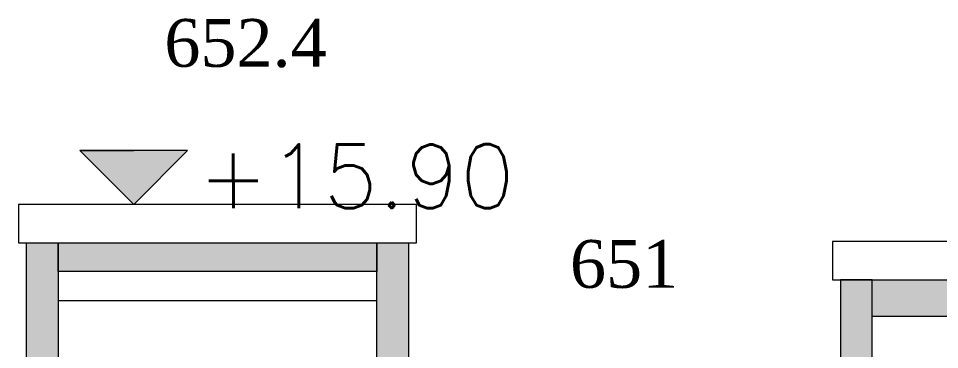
# Model space of a CAD drawing. Header units: metres. Extents: x 476297 to 476657, y 4620828 to 4621206.
# Drawn here: x 476594.28 to 476600.06, y 4621125.99 to 4621128.07 of the extents above; entities that cross this region are included whole.
import ezdxf

# ---------------------------------------------------------------- set-up
doc = ezdxf.new("R2010")
doc.units = ezdxf.units.M
doc.header["$MEASUREMENT"] = 0
for name, color, linetype in [('0_Pen_No__1', 7, 'Continuous'), ('0_Pen_No__250', 7, 'Continuous'), ('New0_Pen_No__7', 7, 'Continuous'), ('New2D Drafting - General_Pen_No__250', 7, 'Continuous'), ('NewNew_piketebi_Pen_No__7', 7, 'Continuous'), ('NewStructural - Bearing', 7, 'Continuous'), ('zoma_Pen_No__1', 7, 'Continuous')]:
    doc.layers.add(name, color=color, linetype=linetype)
doc.styles.add('GENERATED_STYLE_6', font='times.ttf')

msp = doc.modelspace()

# ---------------------------------------------------------------- hatches: boundary and pattern name
at = {"layer": '0_Pen_No__250', "linetype": 'Continuous', "lineweight": 0}
msp.add_hatch(color=142, dxfattribs=at).paths.add_polyline_path([(476594.9995, 4621126.9048), (476595.337, 4621127.2425), (476594.6618, 4621127.2423)])
at = {"layer": 'New2D Drafting - General_Pen_No__250', "linetype": 'Continuous', "lineweight": 0}
for color, points in [(7, [(476594.5251, 4621124.7727), (476594.3251, 4621124.7727), (476594.3251, 4621126.6642), (476594.5251, 4621126.6642)]), (7, [(476594.5251, 4621126.4842), (476594.5251, 4621126.6642), (476596.5253, 4621126.6642), (476596.5253, 4621126.4842)]), (7, [(476596.7253, 4621124.7727), (476596.5253, 4621124.7727), (476596.5253, 4621126.6642), (476596.7253, 4621126.6642)]), (154, [(476599.6356, 4621110.2027), (476599.6356, 4621126.4318), (476599.4356, 4621126.4318), (476599.4356, 4621110.2027)]), (7, [(476599.6355, 4621126.2018), (476599.6355, 4621126.4318), (476601.5353, 4621126.4318), (476601.5353, 4621126.2018)])]:
    msp.add_hatch(color=color, dxfattribs=at).paths.add_polyline_path(points)

# ---------------------------------------------------------------- linework, layer by layer
at = {"layer": '0_Pen_No__1', "color": 7, "linetype": 'Continuous', "lineweight": 0, "flags": 128}
for points in [[(476594.9995, 4621126.9048), (476594.6618, 4621127.2423), (476594.9994, 4621127.2424)], [(476594.9995, 4621126.9048), (476595.337, 4621127.2425), (476594.9994, 4621127.2424)], [(476596.2619, 4621126.9051), (476594.6619, 4621126.9047)]]:
    msp.add_lwpolyline(points, dxfattribs=at)
at = {"layer": '0_Pen_No__250', "color": 142, "linetype": 'Continuous', "lineweight": 0, "flags": 128}
msp.add_lwpolyline([(476594.9995, 4621126.9048), (476595.337, 4621127.2425), (476594.6618, 4621127.2423)], close=True, dxfattribs=at)
at = {"layer": 'New0_Pen_No__7', "color": 7, "linetype": 'Continuous', "lineweight": 0, "flags": 128}
msp.add_lwpolyline([(476594.5251, 4621126.3028), (476596.5254, 4621126.3028), (476596.5254, 4621126.4842), (476594.5251, 4621126.4842)], close=True, dxfattribs=at)
at = {"layer": 'New2D Drafting - General_Pen_No__250', "color": 7, "linetype": 'Continuous', "lineweight": 0, "flags": 128}
for points in [[(476594.5251, 4621124.7727), (476594.3251, 4621124.7727), (476594.3251, 4621126.6642), (476594.5251, 4621126.6642)], [(476594.5251, 4621126.4842), (476594.5251, 4621126.6642), (476596.5253, 4621126.6642), (476596.5253, 4621126.4842)], [(476596.7253, 4621124.7727), (476596.5253, 4621124.7727), (476596.5253, 4621126.6642), (476596.7253, 4621126.6642)], [(476599.6356, 4621110.2027), (476599.6356, 4621126.4318), (476599.4356, 4621126.4318), (476599.4356, 4621110.2027)], [(476599.6355, 4621126.2018), (476599.6355, 4621126.4318), (476601.5353, 4621126.4318), (476601.5353, 4621126.2018)]]:
    msp.add_lwpolyline(points, close=True, dxfattribs=at)
at = {"layer": 'NewStructural - Bearing', "color": 7, "linetype": 'Continuous', "lineweight": 0}
for points in [[(476594.2753, 4621126.6642), (476596.7753, 4621126.6642), (476596.7753, 4621126.9048), (476594.2753, 4621126.9048)], [(476599.3858, 4621126.4318), (476601.7858, 4621126.4318), (476601.7858, 4621126.6714), (476599.3858, 4621126.6714)]]:
    msp.add_lwpolyline(points, close=True, dxfattribs=at)

# ---------------------------------------------------------------- texts
at = {"layer": 'NewNew_piketebi_Pen_No__7', "color": 1, "linetype": 'Continuous', "lineweight": 0, "char_height": 0.3, "attachment_point": 4, "style": 'GENERATED_STYLE_6'}
for s, insert in [('\\A1;{\\pql;\\fTimes New Roman|b0|i0|c0|p18;65\\fTimes New Roman|b0|i0|c0|p18;2.4}', (476595.1914, 4621127.9151)), ('\\A1;{\\pql;\\fTimes New Roman|b0|i0|c0|p18;6\\fTimes New Roman|b0|i0|c0|p18;51}', (476597.7382, 4621126.5293))]:
    msp.add_mtext(s, dxfattribs=dict(at, insert=insert))
at = {"layer": 'zoma_Pen_No__1', "color": 142, "linetype": 'Continuous', "lineweight": 0, "insert": (476595.4018, 4621126.8813), "char_height": 0.4, "attachment_point": 7, "rotation": 0.01399}
msp.add_mtext('\\A1;{\\pql;\\Ftxt.shx;+1\\Ftxt.shx;5\\Ftxt.shx;.\\Ftxt.shx;90}', dxfattribs=at)

doc.saveas('drawing.dxf')
